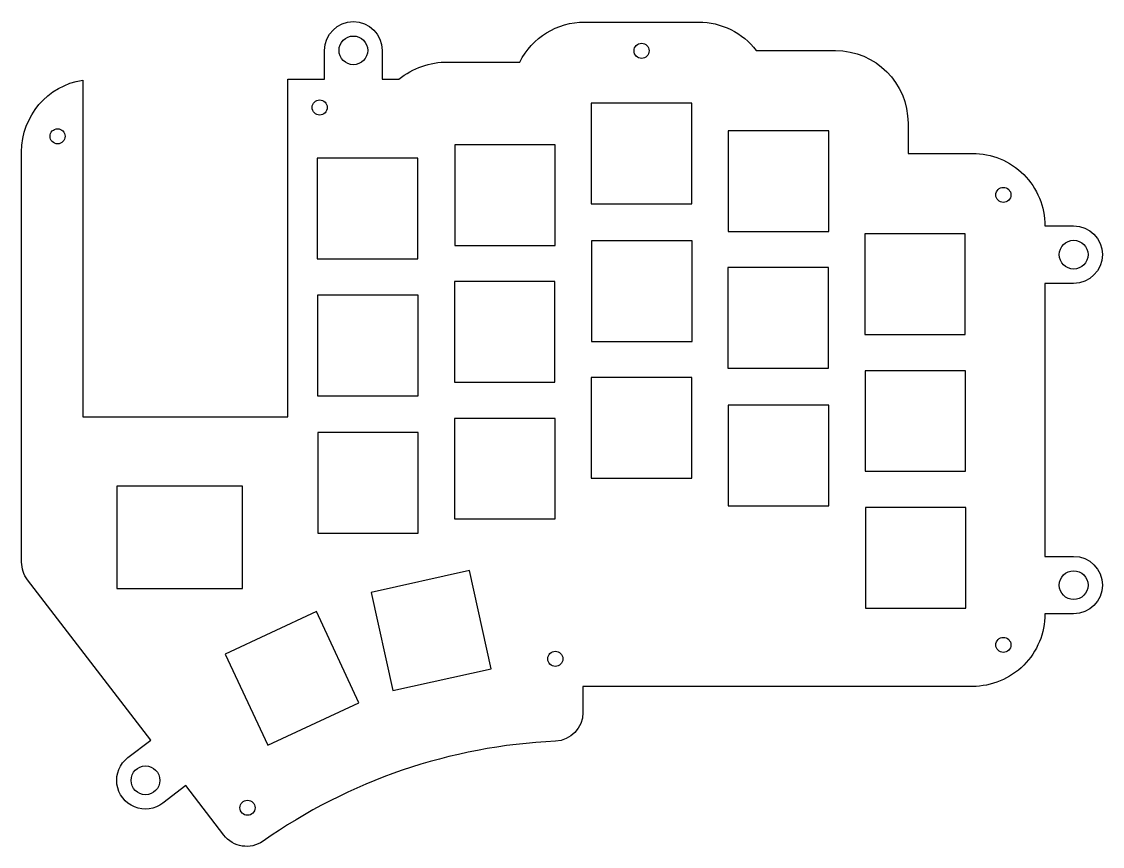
# Model space of a CAD drawing. Header units: millimetres. Extents: x -3 to 147, y 4 to 119.
import ezdxf

# ---------------------------------------------------------------- set-up
doc = ezdxf.new("R2010")
doc.units = ezdxf.units.MM
doc.layers.get('0').update_dxf_attribs({"linetype": 'CONTINUOUS'})

msp = doc.modelspace()

# ---------------------------------------------------------------- linework, layer by layer
msp.add_lwpolyline([(-2.18, 41.32, -0.165313), (-3, 43.76), (-3, 100.86, -0.36865), (5.5, 110.82), (5.5, 64), (34.05, 64), (34.05, 110.95), (39.17, 110.95), (39.17, 114.95, -1), (47.17, 114.95), (47.17, 110.95), (49.5, 110.95, -0.170146), (56.3, 113.33), (66.33, 113.33, -0.283518), (75.35, 118.89), (91.22, 118.89, -0.233937), (99.24, 114.92), (110.27, 114.92, -0.414172), (120.36, 104.83), (120.36, 100.63), (129.32, 100.63, -0.414233), (139.41, 90.54), (143.41, 90.54, -1), (143.41, 82.54), (139.41, 82.54), (139.41, 44.57), (143.41, 44.57, -1), (143.41, 36.57), (139.41, 36.57, -0.414214), (129.32, 26.48), (75.11, 26.48), (75.11, 22.86, -0.40094), (71.3, 18.86, 0.142732), (30.6, 4.96, -0.401763), (25.13, 5.8), (19.84, 12.69), (16.67, 10.25, -1), (11.79, 16.59), (14.96, 19.03)], format="xyb", close=True)
for points in [[(90.28, 107.59), (76.28, 107.59), (76.28, 93.59), (90.28, 93.59)], [(109.34, 103.75), (95.34, 103.75), (95.34, 89.75), (109.34, 89.75)], [(71.27, 87.82), (71.27, 101.82), (57.27, 101.82), (57.27, 87.82)], [(52.13, 99.96), (38.13, 99.96), (38.13, 85.96), (52.13, 85.96)], [(114.33, 89.43), (114.33, 75.43), (128.33, 75.43), (128.33, 89.43)], [(90.3, 74.47), (90.3, 88.47), (76.3, 88.47), (76.3, 74.47)], [(95.3, 70.74), (109.3, 70.74), (109.3, 84.74), (95.3, 84.74)], [(71.22, 82.81), (57.22, 82.81), (57.22, 68.81), (71.22, 68.81)], [(38.18, 80.92), (38.18, 66.92), (52.18, 66.92), (52.18, 80.92)], [(76.26, 69.46), (76.26, 55.46), (90.26, 55.46), (90.26, 69.46)], [(114.38, 56.4), (128.37, 56.4), (128.37, 70.4), (114.38, 70.4)], [(109.32, 65.61), (95.32, 65.61), (95.32, 51.61), (109.32, 51.61)], [(57.26, 63.77), (57.26, 49.77), (71.26, 49.77), (71.26, 63.77)], [(52.19, 61.8), (38.2, 61.8), (38.2, 47.8), (52.19, 47.8)], [(10.25, 54.32), (10.25, 40.12), (27.75, 40.12), (27.75, 54.32)], [(128.42, 51.36), (114.42, 51.36), (114.42, 37.36), (128.42, 37.36)], [(45.65, 39.56), (48.68, 25.9), (62.35, 28.93), (59.32, 42.59)], [(38.03, 36.89), (25.34, 30.97), (31.26, 18.29), (43.95, 24.2)]]:
    msp.add_lwpolyline(points, close=True)
for centre, radius in [((43.17, 114.95), 2), ((83.28, 114.89), 1.05), ((38.48, 107.01), 1.05), ((2, 103), 1.05), ((133.63, 94.85), 1.05), ((143.41, 86.54), 2), ((143.41, 40.57), 2), ((133.63, 32.26), 1.05), ((71.27, 30.32), 1.05), ((14.23, 13.42), 2), ((28.43, 9.61), 1.05)]:
    msp.add_circle(centre, radius)

doc.saveas('drawing.dxf')
